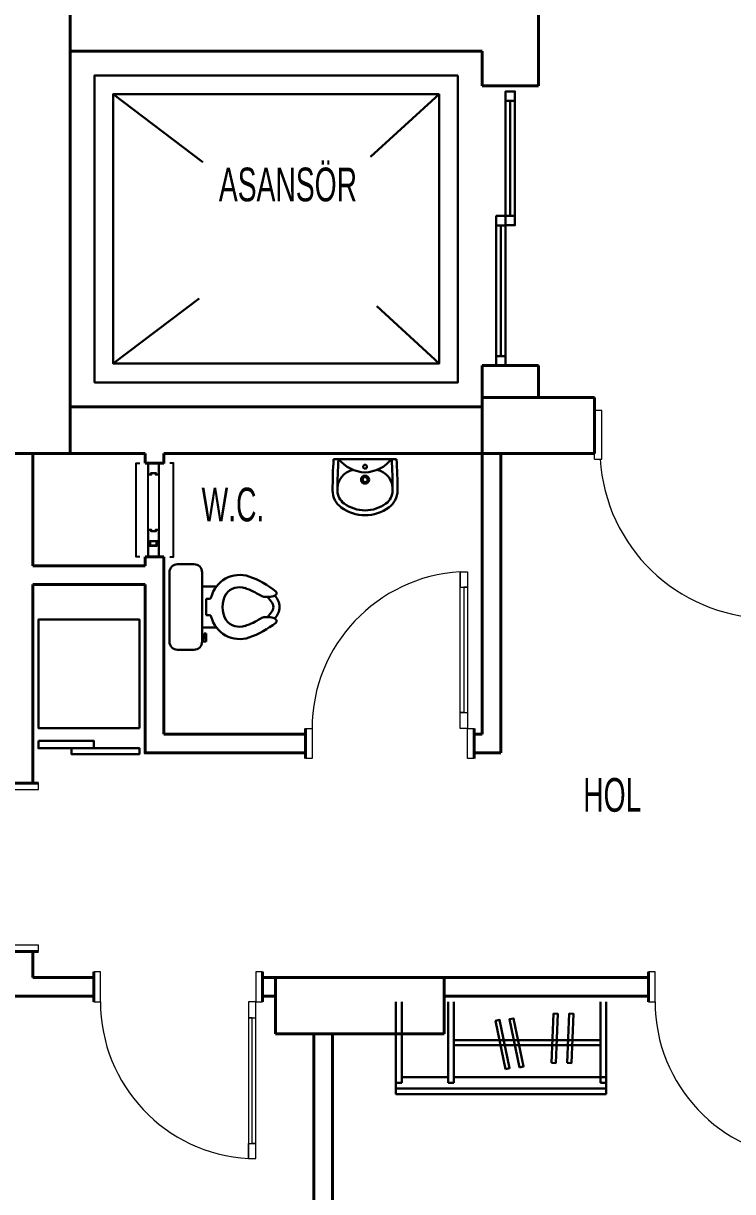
# Model space of a CAD drawing. Header units: millimetres. Extents: x 47 to 2260, y 29 to 1824.
# Drawn here: x 512 to 891, y 349 to 973 of the extents above; entities that cross this region are included whole.
import ezdxf

# ---------------------------------------------------------------- set-up
doc = ezdxf.new("R2010")
doc.units = ezdxf.units.MM
for name, color, linetype, lineweight in [('duvar_40', 45, 'Continuous', 40), ('PENC_25', 74, 'Continuous', 25), ('TEF', 145, 'Continuous', 30), ('yazı', 253, 'Continuous', 20)]:
    doc.layers.add(name, color=color, linetype=linetype, lineweight=lineweight)
doc.styles.add('ARIAL', font='Arial')

# ---------------------------------------------------------------- blocks, each defined once
blk = doc.blocks.new('28')
at = {"layer": 'duvar_40', "linetype": 'ByBlock'}
for p, q in [((520.111074, 567.527799), (504.111074, 567.527799)), ((517.066663, 567.527794), (507.066663, 567.527794)), ((517.065907, 567.539317), (517.065907, 567.527799)), ((517.065907, 567.527799), (517.065907, 567.539317)), ((520.111074, 477.527799), (504.111074, 477.527799)), ((507.111247, 477.527794), (517.111247, 477.527794))]:
    blk.add_line(p, q, dxfattribs=at)
at = {"layer": 'PENC_25', "lineweight": 20}
for p, q in [((520.111125, 567.527799), (504.111074, 567.527799)), ((504.111074, 567.527799), (504.111074, 564.05522)), ((504.111074, 564.05522), (520.111074, 564.05522)), ((520.111074, 564.05522), (520.111074, 567.527799)), ((420.387668, 485.000377), (420.387668, 481.000377)), ((520.111074, 481.000377), (504.111074, 481.000377)), ((504.111074, 481.000377), (504.111074, 477.527799)), ((520.111074, 477.527799), (520.111074, 481.000377)), ((504.111074, 477.527799), (520.111125, 477.527799))]:
    blk.add_line(p, q, dxfattribs=at)
at = {"layer": 'PENC_25', "lineweight": 20, "flags": 128}
blk.add_lwpolyline([(420.387668, 481.000377), (504.111074, 481.000377), (504.111074, 485.000377), (420.387668, 485.000377), (428.460104, 485.000377), (428.460104, 481.000377), (428.460104, 483.000377), (495.549171, 483.000377), (495.549171, 485.000377), (495.549171, 481.000377)], dxfattribs=at)
at = {"layer": 'PENC_25', "lineweight": 20}
blk.add_arc((504.093683, 480.212382), 83.84284, 89.988116, 176.726241, dxfattribs=at)
blk = doc.blocks.new('29')
at = {"layer": 'duvar_40', "linetype": 'ByBlock'}
for p, q in [((549.782402, 463.599059), (549.79392, 463.599059)), ((549.79392, 463.599059), (549.782402, 463.599059)), ((549.79392, 466.644226), (549.79392, 450.644226)), ((549.793925, 463.599815), (549.793925, 453.599815)), ((639.79392, 466.644226), (639.79392, 450.644226)), ((639.793925, 453.644399), (639.793925, 463.644399))]:
    blk.add_line(p, q, dxfattribs=at)
at = {"layer": 'PENC_25', "lineweight": 20}
for p, q in [((549.79392, 466.644277), (549.79392, 450.644226)), ((553.266499, 466.644226), (549.79392, 466.644226)), ((553.266499, 450.644226), (553.266499, 466.644226)), ((636.321342, 466.644226), (636.321342, 450.644226)), ((639.79392, 466.644226), (636.321342, 466.644226)), ((639.79392, 450.644226), (639.79392, 466.644277)), ((549.79392, 450.644226), (553.266499, 450.644226)), ((636.321342, 450.644226), (639.79392, 450.644226)), ((632.321342, 366.920821), (636.321342, 366.920821))]:
    blk.add_line(p, q, dxfattribs=at)
at = {"layer": 'PENC_25', "lineweight": 20, "flags": 128}
blk.add_lwpolyline([(636.321342, 366.920821), (636.321342, 450.644226), (632.321342, 450.644226), (632.321342, 366.920821), (632.321342, 374.993256), (636.321342, 374.993256), (634.321342, 374.993256), (634.321342, 442.082323), (632.321342, 442.082323), (636.321342, 442.082323)], dxfattribs=at)
at = {"layer": 'PENC_25', "lineweight": 20}
blk.add_arc((637.109337, 450.626836), 83.84284, 179.988116, 266.726241, dxfattribs=at)
blk = doc.blocks.new('30')
at = {"layer": 'duvar_40', "linetype": 'ByBlock'}
for p, q in [((587.145043, 738.258002), (587.14028, 738.39388)), ((577.375425, 688.39388), (577.375425, 688.39388))]:
    blk.add_line(p, q, dxfattribs=at)
at = {"layer": 'duvar_40', "linetype": 'ByBlock', "flags": 128}
for points in [[(587.14028, 738.39388), (577.111125, 738.39388)], [(587.111125, 688.39388), (577.111125, 688.39388)]]:
    blk.add_lwpolyline(points, dxfattribs=at)
at = {"layer": 'PENC_25'}
for p, q in [((578.581907, 732.418658), (578.581907, 702.93288)), ((584.58191, 702.93288), (584.58191, 732.418658))]:
    blk.add_line(p, q, dxfattribs=at)
at = {"layer": 'PENC_25', "flags": 128}
for points in [[(574.373425, 688.39388), (572.373425, 688.39388), (572.373425, 738.39388), (574.373425, 738.39388)], [(590.373425, 688.39388), (592.290392, 688.39388), (592.290392, 738.39388), (590.373425, 738.39388)]]:
    blk.add_lwpolyline(points, dxfattribs=at)
for points in [[(578.581907, 738.39388), (584.58191, 738.39388), (584.58191, 738.39388)], [(584.58191, 732.418658), (584.58191, 738.39388), (578.581907, 738.39388), (578.581907, 732.418658), (580.581908, 732.418658), (580.581908, 733.118658), (582.581908, 733.118658), (582.581908, 732.418658)], [(584.38191, 732.618658), (584.38191, 738.218661), (578.781907, 738.218661), (578.781907, 732.618658), (580.381908, 732.618658), (580.381908, 733.318658), (582.781908, 733.318658), (582.781908, 732.618658)], [(578.581907, 702.93288), (578.581907, 694.718662), (580.081908, 694.718662), (580.081908, 696.718664), (584.58191, 696.718664), (584.58191, 702.93288), (582.581908, 702.93288), (582.581908, 702.23288), (580.581908, 702.23288), (580.581908, 702.93288)], [(578.781907, 702.73288), (578.781907, 694.918662), (579.881908, 694.918662), (579.881908, 696.918664), (584.38191, 696.918664), (584.38191, 702.73288), (582.781908, 702.73288), (582.781908, 702.03288), (580.381908, 702.03288), (580.381908, 702.73288)], [(584.58191, 688.39388), (584.58191, 696.418664), (583.081908, 696.418664), (583.081908, 694.418662), (578.581907, 694.418662), (578.581907, 688.39388), (581.581908, 688.39388)], [(584.38191, 688.81866), (584.38191, 696.218664), (583.281908, 696.218664), (583.281908, 694.218662), (578.781907, 694.218662), (578.781907, 688.81866), (580.381908, 688.81866), (582.781908, 688.81866)], [(578.581907, 688.39388), (584.58191, 688.39388)]]:
    blk.add_lwpolyline(points, close=True, dxfattribs=at)
blk = doc.blocks.new('31')
at = {"layer": 'duvar_40', "linetype": 'ByBlock'}
for p, q in [((662.793392, 580.644284), (662.793392, 596.644284)), ((662.793396, 583.688695), (662.793396, 593.688695)), ((752.793392, 580.644284), (752.793392, 596.644284)), ((752.793396, 593.644111), (752.793396, 583.644111)), ((662.781874, 583.689451), (662.793392, 583.689451)), ((662.793392, 583.689451), (662.781874, 583.689451))]:
    blk.add_line(p, q, dxfattribs=at)
at = {"layer": 'PENC_25', "lineweight": 20}
for p, q in [((745.320813, 596.644284), (745.320813, 680.36769)), ((745.320813, 680.36769), (745.320813, 672.295254)), ((745.320838, 680.367669), (749.320838, 680.367669)), ((749.320813, 680.36769), (749.320813, 596.644284)), ((745.320813, 672.295254), (749.320813, 672.295254)), ((749.320813, 672.295254), (747.320813, 672.295254)), ((747.320813, 672.295254), (747.320813, 605.206187)), ((747.320813, 605.206187), (745.320813, 605.206187)), ((745.320813, 605.206187), (749.320813, 605.206187)), ((662.793392, 580.644233), (662.793392, 596.644284)), ((662.793392, 596.644284), (666.26597, 596.644284)), ((666.26597, 596.644284), (666.26597, 580.644284)), ((749.320813, 596.644284), (745.320813, 596.644284)), ((749.320813, 580.644284), (749.320813, 596.644284)), ((749.320813, 596.644284), (752.793392, 596.644284)), ((752.793392, 596.644284), (752.793392, 580.644233)), ((666.26597, 580.644284), (662.793392, 580.644284)), ((752.793392, 580.644284), (749.320813, 580.644284))]:
    blk.add_line(p, q, dxfattribs=at)
blk.add_arc((750.108808, 596.661675), 83.84284, 93.273759, 180.011884, dxfattribs=at)
blk = doc.blocks.new('32')
at = {"layer": 'duvar_40', "linetype": 'ByBlock'}
for p, q in [((845.955491, 463.599059), (845.967009, 463.599059)), ((845.967009, 463.599059), (845.955491, 463.599059)), ((845.967009, 466.644226), (845.967009, 450.644226)), ((845.967014, 463.599815), (845.967014, 453.599815)), ((935.967009, 466.644226), (935.967009, 450.644226)), ((935.967014, 453.644399), (935.967014, 463.644399))]:
    blk.add_line(p, q, dxfattribs=at)
at = {"layer": 'PENC_25', "lineweight": 20}
for p, q in [((845.967009, 466.644277), (845.967009, 450.644226)), ((849.439588, 466.644226), (845.967009, 466.644226)), ((849.439588, 450.644226), (849.439588, 466.644226)), ((932.494431, 466.644226), (932.494431, 450.644226)), ((935.967009, 466.644226), (932.494431, 466.644226)), ((935.967009, 450.644226), (935.967009, 466.644277)), ((845.967009, 450.644226), (849.439588, 450.644226)), ((932.494431, 450.644226), (935.967009, 450.644226)), ((928.494431, 366.920821), (932.494431, 366.920821))]:
    blk.add_line(p, q, dxfattribs=at)
at = {"layer": 'PENC_25', "lineweight": 20, "flags": 128}
blk.add_lwpolyline([(932.494431, 366.920821), (932.494431, 450.644226), (928.494431, 450.644226), (928.494431, 366.920821), (928.494431, 374.993256), (932.494431, 374.993256), (930.494431, 374.993256), (930.494431, 442.082323), (928.494431, 442.082323), (932.494431, 442.082323)], dxfattribs=at)
at = {"layer": 'PENC_25', "lineweight": 20}
blk.add_arc((933.282426, 450.626836), 83.84284, 179.988116, 266.726241, dxfattribs=at)
blk = doc.blocks.new('35')
at = {"layer": 'duvar_40', "linetype": 'ByBlock'}
for p, q in [((817.111125, 743.644226), (817.111125, 773.644226)), ((817.111125, 763.644226), (817.111125, 763.644226)), ((917.111125, 766.644244), (917.111125, 740.644226)), ((917.111125, 766.644244), (917.111125, 740.644226)), ((817.111125, 743.62824), (814.957259, 743.62824)), ((817.111125, 743.644226), (817.111125, 743.644226))]:
    blk.add_line(p, q, dxfattribs=at)
at = {"layer": 'PENC_25', "lineweight": 20}
for p, q in [((817.111125, 740.628222), (817.111125, 766.644244)), ((820.969546, 766.62824), (817.111125, 766.62824)), ((820.969546, 740.628222), (820.969546, 766.62824)), ((913.252705, 766.644244), (913.252705, 740.644226)), ((917.111125, 766.644244), (913.252705, 766.644244)), ((913.252705, 766.644244), (913.252705, 740.644226)), ((917.111125, 766.644244), (913.252705, 766.644244)), ((917.111125, 740.644226), (917.111125, 766.644244)), ((917.111125, 740.644226), (917.111125, 766.644244)), ((817.111125, 740.628222), (820.969546, 740.628222)), ((913.252705, 740.644226), (917.111125, 740.644226)), ((913.252705, 740.644226), (917.111125, 740.644226))]:
    blk.add_line(p, q, dxfattribs=at)
at = {"layer": 'PENC_25', "lineweight": 20, "flags": 128}
for points in [[(912.394267, 655.713899), (912.394267, 740.628222), (907.949822, 740.628222), (907.949822, 655.713899), (907.949822, 664.683272), (912.394267, 664.683272), (910.172044, 664.683272), (910.172044, 734.157281), (907.949822, 734.157281), (912.394267, 734.157281)], [(912.394267, 655.713899), (907.949822, 655.713899)]]:
    blk.add_lwpolyline(points, dxfattribs=at)
at = {"layer": 'PENC_25', "lineweight": 20}
blk.add_arc((910.4632, 746.201859), 90.522859, 183.519877, 268.408971, dxfattribs=at)
at = {"layer": 'TEF'}
blk.add_line((814.957259, 743.62824), (815.390395, 743.381014), dxfattribs=at)
blk = doc.blocks.new('KSDLFGD')
at = {"layer": 'TEF'}
for p, q in [((134866.600126, -16275.379659), (134817.296422, -16275.379659)), ((134817.296422, -16275.379659), (134817.296422, -16387.673889)), ((134820.330496, -16275.379659), (134820.330496, -16387.673889)), ((134823.36457, -16278.413733), (134823.36457, -16275.379659)), ((134866.600126, -16278.413733), (134823.36457, -16278.413733)), ((134826.398644, -16278.413733), (134826.398644, -16303.170751)), ((134826.398644, -16279.260006), (134826.398644, -16303.170751)), ((134866.600126, -16303.170751), (134823.36457, -16303.170751)), ((134823.36457, -16303.170751), (134823.36457, -16306.204826)), ((134866.600126, -16306.204826), (134823.36457, -16306.204826)), ((134826.398644, -16306.204826), (134826.398644, -16387.673889)), ((134843.524714, -16306.204826), (134843.524714, -16384.639815)), ((134846.159498, -16306.204826), (134846.159498, -16384.639815)), ((134866.600126, -16384.639815), (134823.36457, -16384.639815)), ((134823.36457, -16384.639815), (134823.36457, -16387.673889)), ((134866.600126, -16387.673889), (134817.296422, -16387.673889))]:
    blk.add_line(p, q, dxfattribs=at)
at = {"layer": 'TEF', "flags": 128}
for points in [[(134830.684838, -16333.87928), (134856.481654, -16328.519177), (134856.928555, -16330.669996), (134831.131739, -16336.030099), (134830.684838, -16333.87928)], [(134831.563103, -16341.348265), (134857.359919, -16335.988161), (134857.80682, -16338.138981), (134832.010003, -16343.499084), (134831.563103, -16341.348265)], [(134834.00058, -16358.506893), (134860.327309, -16359.560359), (134860.239476, -16361.75536), (134833.912747, -16360.701894), (134834.00058, -16358.506893)], [(134834.00058, -16366.867322), (134860.327309, -16367.920787), (134860.239476, -16370.115788), (134833.912747, -16369.062323), (134834.00058, -16366.867322)]]:
    blk.add_lwpolyline(points, dxfattribs=at)
blk = doc.blocks.new('ö_nklnlşfdndfnşnklm')
at = {"layer": 'TEF'}
for p, q in [((55887.708381, 10361.082379), (55841.99727, 10361.082379)), ((55836.619492, 10355.704601), (55836.619492, 10344.949046)), ((55893.086159, 10344.949046), (55893.086159, 10355.704601)), ((55841.99727, 10339.571268), (55887.708381, 10339.571268)), ((55851.408381, 10330.160157), (55851.408381, 10339.571268)), ((55859.475048, 10336.882379), (55859.475048, 10334.8249)), ((55870.230603, 10336.882379), (55859.475048, 10336.882379)), ((55870.230603, 10334.8249), (55870.230603, 10336.882379)), ((55878.29727, 10330.160157), (55878.29727, 10339.571268)), ((55882.330603, 10336.882379), (55882.330603, 10338.226823)), ((55882.330603, 10338.226823), (55886.363937, 10338.226823)), ((55887.708381, 10336.882379), (55882.330603, 10336.882379)), ((55886.363937, 10338.226823), (55886.363937, 10339.571268)), ((55887.708381, 10339.571268), (55887.708381, 10336.882379)), ((55858.130603, 10298.077512), (55858.130603, 10294.591908)), ((55861.283094, 10294.045599), (55858.130603, 10296.382189)), ((55868.422557, 10294.045599), (55871.575048, 10296.382189)), ((55871.575048, 10298.077512), (55871.575048, 10294.692432))]:
    blk.add_line(p, q, dxfattribs=at)
for centre, radius, start, end in [((55841.99727, 10355.704601), 5.377778, 90, 180), ((55887.708381, 10355.704601), 5.377778, 0, 90), ((55841.99727, 10344.949046), 5.377778, 180, 270), ((55887.708381, 10344.949046), 5.377778, 270, 0), ((55858.130603, 10334.8249), 1.344444, 283.883364, 0), ((55871.575048, 10334.8249), 1.344444, 180, 256.116636), ((55863.105048, 10314.699046), 19.387056, 103.883364, 198.183653), ((55866.600603, 10314.699046), 19.387056, 341.816347, 76.116636), ((55863.105048, 10314.699046), 11.320389, 127.108298, 198.183653), ((55864.852826, 10309.675938), 16.450886, 57.797266, 122.202734), ((55866.600603, 10314.699046), 11.320389, 341.816347, 52.891702), ((55901.825048, 10328.815712), 52.526624, 199.440035, 212.062492), ((55827.880603, 10328.815712), 52.526624, 327.937508, 340.559965), ((55901.825048, 10328.815712), 60.593291, 199.440035, 218.734582), ((55827.880603, 10328.815712), 60.593291, 321.334991, 340.559965), ((55852.752826, 10298.077512), 5.377778, 0, 32.062492), ((55876.952826, 10298.077512), 5.377778, 147.937508, 180), ((55855.607813, 10291.742904), 1.344444, 218.734582, 315.060102), ((55852.752826, 10294.591908), 5.377778, 315.060102, 0), ((55864.852826, 10298.789786), 10.307407, 223.602819, 316.397181), ((55864.852826, 10297.445341), 4.929629, 223.602819, 316.397181), ((55876.952826, 10294.692432), 5.377778, 180, 225.837529), ((55874.142821, 10291.799051), 1.344444, 225.837529, 321.334991)]:
    blk.add_arc(centre, radius, start, end, dxfattribs=at)
blk = doc.blocks.new('LAV60')
for p in [(-29.2, 0), (29.2, 0)]:
    blk.add_line(p, (0, 0))
for centre, radius, start, end in [((1.524505, 21.219782), 33.623052, 219.131926, 267.401257), ((-1.524505, 21.219782), 33.623052, 272.598743, 320.868074), ((469.934198, -29.411768), 500, 176.627713, 179.95958), ((-7.572617, -27.695218), 18.04026, 100.951922, 184.147602), ((469.934198, -29.411768), 495.5, 176.597051, 179.95958), ((0, -7), 1.75, 90, 270), ((0, -7), 1.75, 270, 90), ((7.572617, -27.695218), 18.04026, 355.852398, 79.048078), ((-469.934198, -29.411768), 495.5, 0.04042, 3.402949), ((-469.934198, -29.411768), 500, 0.04042, 3.372287), ((0, -19), 3.75, 90, 270), ((0, -19), 2.3, 90, 270), ((0, -19), 3.75, 270, 90), ((0, -19), 2.3, 270, 90), ((-10.565682, -29.072795), 19.5, 179.95958, 234.056843), ((-10.565682, -29.072795), 15, 179.95958, 234.056843), ((10.565682, -29.072795), 15, 305.943157, 0.04042), ((10.565682, -29.072795), 19.5, 305.943157, 0.04042), ((0, -14.5), 33, 234.056843, 270), ((0, -14.5), 33, 270, 305.943157), ((0, -14.5), 37.5, 234.056843, 270), ((0, -14.5), 37.5, 270, 305.943157)]:
    blk.add_arc(centre, radius, start, end)

msp = doc.modelspace()

# ---------------------------------------------------------------- linework, layer by layer
at = {"layer": 'duvar_40', "linetype": 'ByBlock'}
for p, q in [((537.107238, 743.63806), (537.111125, 1063.644226)), ((787.111125, 940.120399), (787.111125, 1033.644226)), ((537.111125, 958.644226), (757.111125, 958.644226)), ((757.111125, 940.120399), (757.111125, 958.644226)), ((787.111125, 940.120399), (757.111125, 940.120399)), ((757.111125, 763.644226), (757.111125, 790.631493)), ((787.111125, 790.631493), (757.111125, 790.631493)), ((787.111125, 773.644226), (787.111125, 790.631493)), ((537.111125, 768.644226), (757.111125, 768.644226)), ((817.111125, 773.644226), (757.111125, 773.644226)), ((757.111125, 773.644226), (757.111125, 743.644226)), ((757.111125, 763.644226), (757.114348, 743.644226)), ((537.111125, 753.644226), (537.111125, 743.644226)), ((507.107238, 743.63806), (537.107238, 743.63806)), ((537.111125, 743.644226), (577.111125, 743.644226)), ((587.111125, 743.644226), (726.496021, 743.644226)), ((687.114348, 743.644226), (767.111125, 743.644226)), ((757.111125, 743.644226), (817.111125, 743.644226)), ((757.114348, 743.644226), (757.114348, 593.644226)), ((767.114348, 743.644226), (767.114348, 583.644226)), ((517.111125, 683.644226), (577.111125, 683.644226)), ((517.111125, 673.644226), (577.111125, 673.644226)), ((662.793392, 593.644226), (587.111125, 593.644226)), ((757.114348, 593.644226), (752.793392, 593.644226)), ((767.114348, 583.644226), (752.793392, 583.644226)), ((517.111125, 463.644226), (549.79392, 463.644226)), ((639.79392, 463.644226), (845.967009, 463.644226)), ((646.826466, 433.644281), (646.826466, 463.655908)), ((646.826466, 463.655908), (736.826351, 463.655908)), ((736.826351, 463.655908), (736.826351, 433.644281)), ((267.226424, 453.644226), (549.79392, 453.644226)), ((639.79392, 453.644226), (646.826466, 453.644226)), ((736.826351, 453.644226), (845.967009, 453.644226)), ((736.826351, 433.644281), (646.826466, 433.644281)), ((667.226424, 433.644281), (667.226424, 208.644198)), ((677.226424, 433.644281), (677.226424, 208.644198))]:
    msp.add_line(p, q, dxfattribs=at)
at = {"layer": 'duvar_40', "linetype": 'ByBlock', "flags": 128}
for points in [[(517.111125, 743.63806), (517.111125, 683.644226)], [(577.111125, 743.644226), (577.111125, 738.39388)], [(587.111125, 743.644226), (587.111125, 738.39388)], [(577.111125, 688.39388), (577.111125, 683.644226)], [(587.111125, 688.39388), (587.111125, 593.644226)], [(517.111125, 673.644226), (517.111125, 593.644226)], [(577.111125, 673.644226), (577.111125, 583.644226), (662.793392, 583.644226)], [(517.111125, 615.585106), (517.111125, 567.527799)], [(517.111125, 477.527799), (517.111125, 463.644226)]]:
    msp.add_lwpolyline(points, dxfattribs=at)
at = {"layer": 'TEF', "flags": 128}
for points in [[(744.111125, 945.644226), (550.109692, 945.644226), (550.1077, 781.644226), (744.111125, 781.644226)], [(734.111125, 935.644226), (560.10957, 935.644226), (560.107821, 791.644226), (734.111125, 791.644226)]]:
    msp.add_lwpolyline(points, close=True, dxfattribs=at)
at = {"layer": 'TEF', "linetype": 'ByBlock', "flags": 128}
for points in [[(769.611125, 932.120399), (769.611125, 937.120399), (774.611125, 937.120399), (774.611125, 932.120399), (772.111125, 932.120399), (772.111125, 870.631493), (774.611125, 870.631493), (774.611125, 932.120399), (769.611125, 932.120399), (769.611125, 870.631493), (774.611125, 870.631493), (774.611125, 865.631493), (769.611125, 865.631493), (769.611125, 870.631493)], [(764.611125, 795.631493), (764.611125, 790.631493), (769.611125, 790.631493), (769.611125, 795.631493), (767.111125, 795.631493), (767.111125, 865.550103), (769.611125, 865.550103), (769.611125, 795.631493), (764.611125, 795.631493), (764.611125, 865.550103), (769.611125, 865.550103), (769.611125, 870.550103), (764.611125, 870.550103), (764.611125, 865.550103)]]:
    msp.add_lwpolyline(points, dxfattribs=at)
at = {"layer": 'TEF', "flags": 128}
for points in [[(607.853732, 899.339873), (560.10957, 935.644226)], [(734.111125, 935.644226), (697.473883, 902.116655)], [(605.963789, 826.385602), (560.107821, 791.644226)], [(734.111125, 791.644226), (700.800278, 822.419281)]]:
    msp.add_lwpolyline(points, dxfattribs=at)
at = {"layer": 'TEF', "linetype": 'ByBlock', "flags": 128}
for points in [[(574.111125, 596.975193), (520.111125, 596.975193), (520.111125, 654.910439), (574.111125, 654.910439)], [(520.111125, 590.056452), (549.788458, 590.056452), (549.788458, 586.159441), (520.111125, 586.159441)], [(537.721526, 586.159441), (574.111125, 586.159441), (574.111125, 583.053458), (537.721526, 583.053458)]]:
    msp.add_lwpolyline(points, close=True, dxfattribs=at)

# ---------------------------------------------------------------- block references
for name in ['35', '30', '31', '28', '29', '32']:
    msp.add_blockref(name, (0, 0))
at = {"layer": 'TEF', "xscale": 0.576, "yscale": 0.576, "zscale": 0.576}
msp.add_blockref('LAV60', (694.562808, 740.63806), dxfattribs=at)
at = {"layer": 'TEF', "linetype": 'ByBlock', "xscale": -0.81, "yscale": 0.81, "zscale": 0.81, "rotation": 90}
msp.add_blockref('ö_nklnlşfdndfnşnklm', (8982.587877, 45912.15768), dxfattribs=at)
at = {"layer": 'TEF', "rotation": 90}
msp.add_blockref('KSDLFGD', (-15564.298383, -134415.9559), dxfattribs=at)

# ---------------------------------------------------------------- texts
at = {"layer": 'yazı', "style": 'ARIAL', "width": 0.6}
for s, p in [('ASANSÖR', (616.50614, 878.391513)), ('W.C.', (607.264335, 707.381849, -6562.999728)), ('HOL', (811.056211, 552.247145, -6562.999728))]:
    msp.add_text(s, height=18, dxfattribs=at).set_placement(p)

doc.saveas('drawing.dxf')
